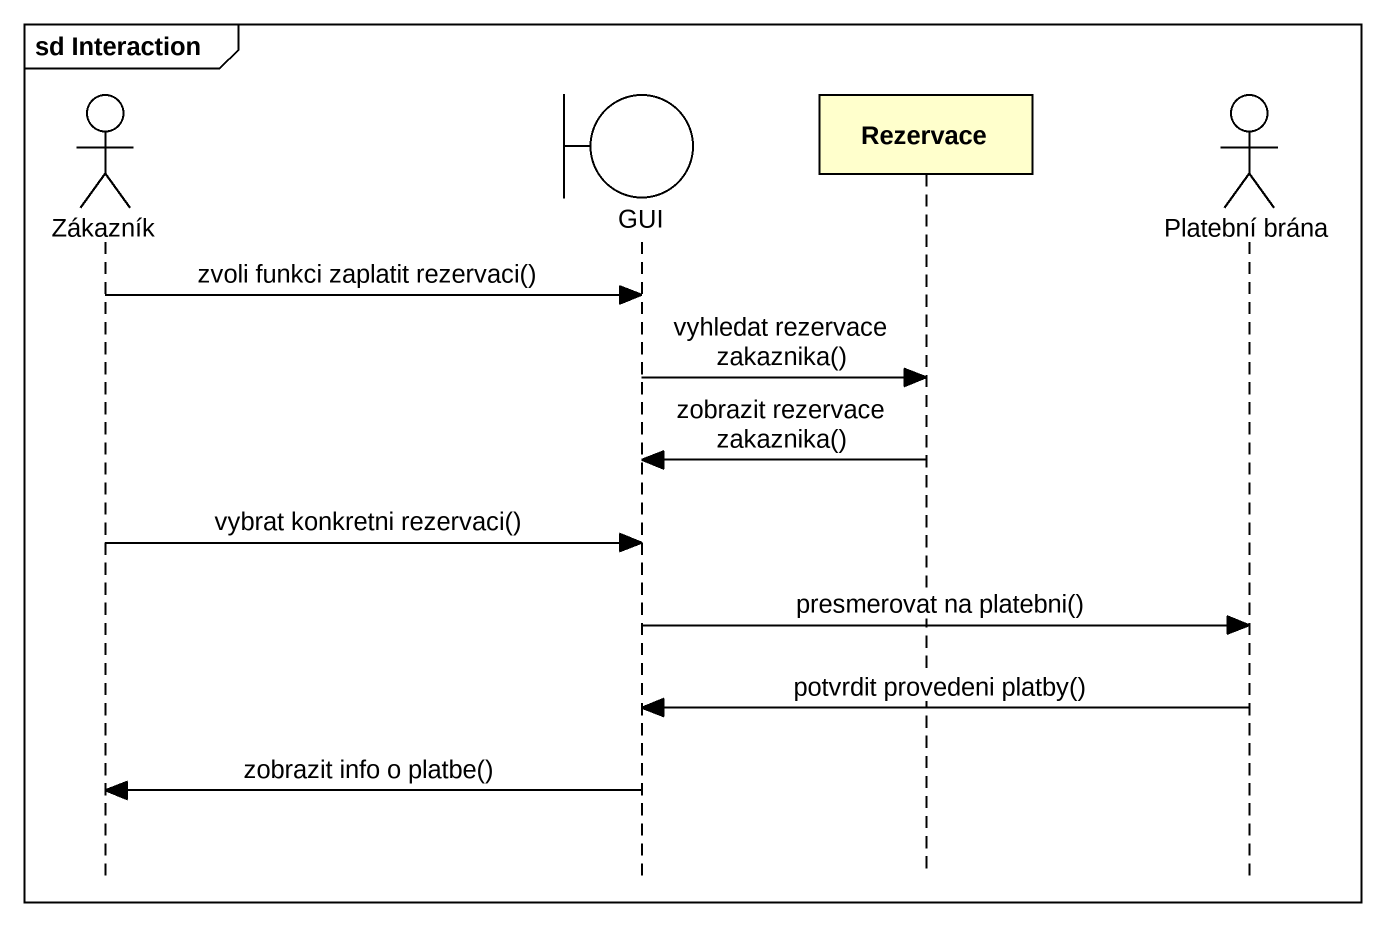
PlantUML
@startuml
mainframe sd Interaction
hide footbox
actor Zákazník
boundary GUI
participant Rezervace
actor "Platební brána" as Platební_brána

Zákazník -> GUI : zvoli funkci zaplatit rezervaci()
GUI -> Rezervace : vyhledat rezervace zakaznika()
Rezervace -> GUI : zobrazit rezervace zakaznika()
Zákazník -> GUI : vybrat konkretni rezervaci()
GUI -> Platební_brána : presmerovat na platebni()
Platební_brána -> GUI : potvrdit provedeni platby()
GUI -> Zákazník : zobrazit info o platbe()
@enduml
